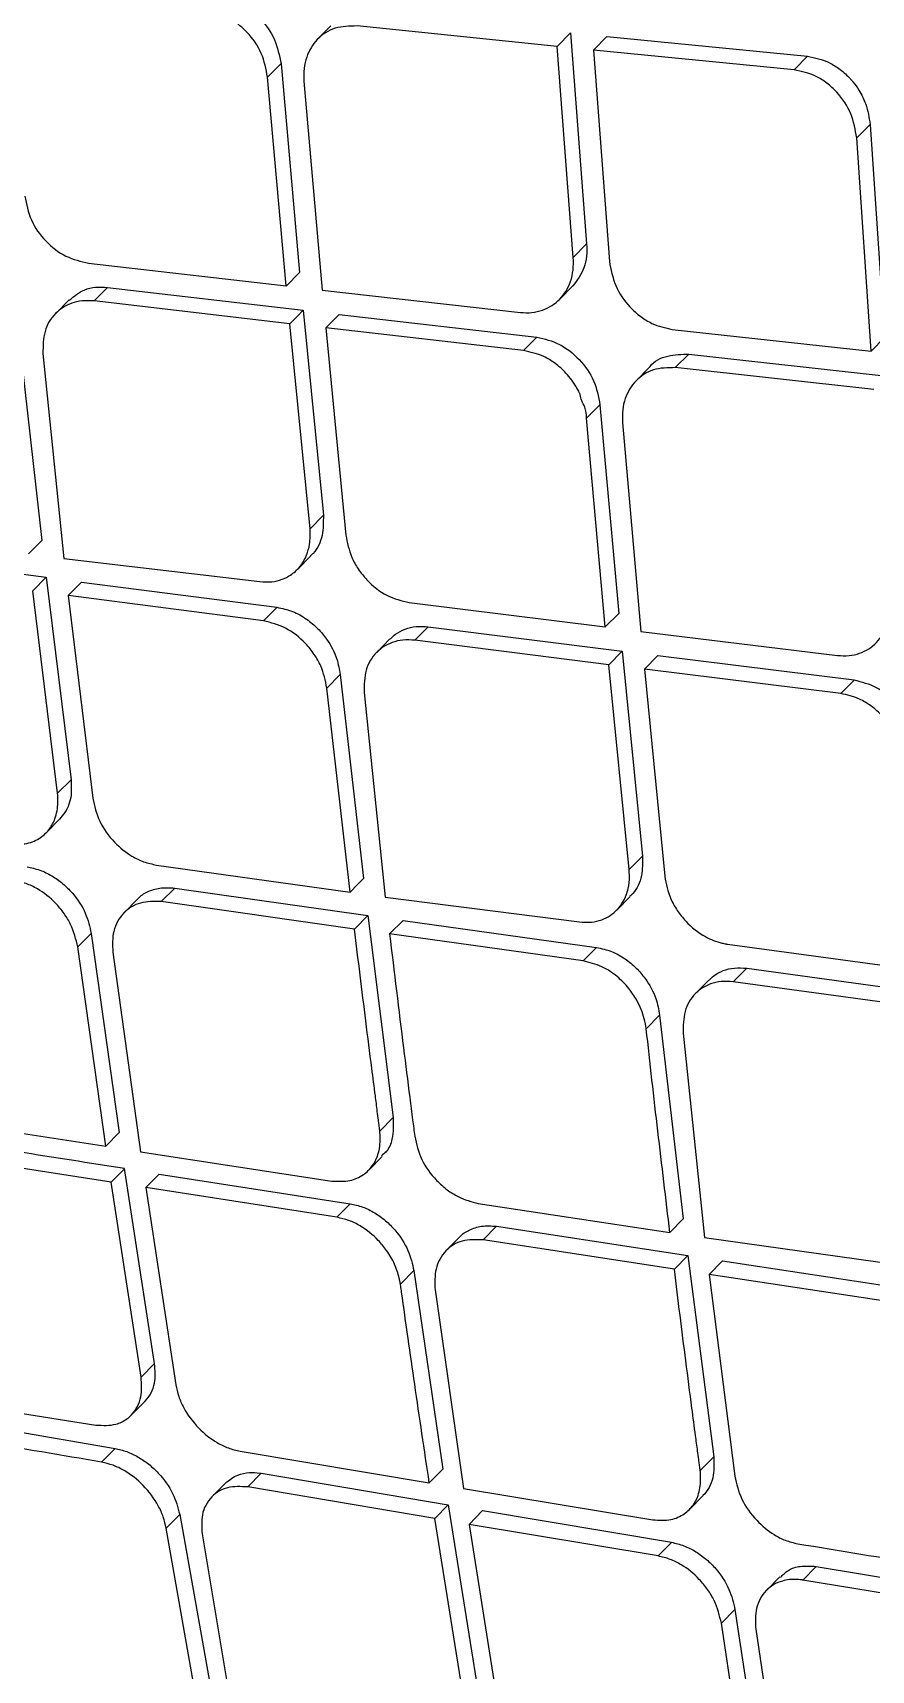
# Model space of a CAD drawing. Extents: x 939 to 1039, y 781 to 934.
# Drawn here: x 1027.788 to 1028.429, y 875.207 to 876.46 of the extents above; entities that cross this region are included whole.
import ezdxf

# ---------------------------------------------------------------- set-up
doc = ezdxf.new("R2010")
doc.units = 0
doc.header["$MEASUREMENT"] = 0
doc.layers.add('1', color=4, linetype='Continuous')

# ---------------------------------------------------------------- blocks, each defined once
blk = doc.blocks.new('Envoy')
at = {"layer": '1', "color": 3, "linetype": 'Continuous', "lineweight": 25}
for p, q in [((89.3619, 77.291), (89.3517, 77.2806)), ((89.535, 77.2752), (89.3819, 77.2908)), ((89.535, 77.2752), (89.5452, 77.2856)), ((89.5452, 77.2856), (89.5576, 77.124)), ((89.5629, 77.2724), (89.5731, 77.2828)), ((89.5731, 77.2828), (89.7266, 77.2676)), ((89.5474, 77.1136), (89.535, 77.2752)), ((89.7164, 77.2572), (89.5629, 77.2724)), ((89.5629, 77.2724), (89.575, 77.1106)), ((89.7164, 77.2572), (89.7266, 77.2676)), ((89.3236, 77.2619), (89.3134, 77.2515)), ((89.3237, 77.2619), (89.3379, 77.1022)), ((89.3277, 77.0919), (89.3134, 77.2515)), ((89.3412, 77.2486), (89.3552, 77.0887)), ((89.7643, 77.2051), (89.7745, 77.2155)), ((89.7752, 77.0421), (89.7643, 77.2051)), ((89.7745, 77.2155), (89.7855, 77.0525)), ((89.5474, 77.1136), (89.5576, 77.124)), ((89.1764, 77.1093), (89.3277, 77.0919)), ((89.3277, 77.0918), (89.3379, 77.1022)), ((89.5368, 77.0816), (89.547, 77.092)), ((89.1615, 77.0813), (89.1513, 77.0709)), ((89.1808, 77.0805), (89.191, 77.0908)), ((89.3304, 77.063), (89.1808, 77.0805)), ((89.191, 77.0908), (89.3407, 77.0733)), ((89.3552, 77.0887), (89.5069, 77.0716)), ((89.3407, 77.0733), (89.3561, 76.9165)), ((89.3579, 77.0598), (89.3681, 77.0701)), ((89.3681, 77.0701), (89.5196, 77.0528)), ((89.3459, 76.9062), (89.3304, 77.063)), ((89.5093, 77.0425), (89.3579, 77.0598)), ((89.3579, 77.0598), (89.3733, 76.9013)), ((89.6231, 77.0587), (89.7752, 77.0421)), ((89.123, 77.0536), (89.1406, 76.8972)), ((89.5093, 77.0425), (89.5196, 77.0528)), ((89.7752, 77.0421), (89.7855, 77.0525)), ((89.1415, 77.0402), (89.1575, 76.8834)), ((89.6057, 77.0298), (89.5955, 77.0194)), ((89.6254, 77.0294), (89.6357, 77.0398)), ((89.7774, 77.0126), (89.6254, 77.0294)), ((89.6357, 77.0398), (89.7876, 77.023)), ((89.5576, 76.9907), (89.5678, 77.001)), ((89.5678, 77.001), (89.5821, 76.8414)), ((89.5718, 76.831), (89.5576, 76.9907)), ((89.585, 76.9875), (89.5991, 76.8276)), ((89.3459, 76.9062), (89.3561, 76.9165)), ((89.1304, 76.8869), (89.1406, 76.8972)), ((88.9948, 76.8887), (89.1439, 76.869)), ((89.1575, 76.8834), (89.3074, 76.8657)), ((89.3362, 76.875), (89.3464, 76.8854)), ((89.1337, 76.8586), (89.1439, 76.869)), ((89.1439, 76.869), (89.163, 76.7141)), ((89.1527, 76.7038), (89.1337, 76.8586)), ((89.171, 76.8654), (89.1608, 76.8551)), ((89.3102, 76.8357), (89.1608, 76.8551)), ((89.1608, 76.8551), (89.1796, 76.7)), ((89.171, 76.8654), (89.3204, 76.8461)), ((89.3102, 76.8357), (89.3204, 76.846)), ((89.4218, 76.8497), (89.5718, 76.831)), ((89.5718, 76.831), (89.5821, 76.8414)), ((89.4262, 76.8209), (89.4364, 76.8312)), ((89.4364, 76.8312), (89.5848, 76.8125)), ((89.4071, 76.8219), (89.397, 76.8116)), ((89.5746, 76.8021), (89.4262, 76.8209)), ((89.5991, 76.8276), (89.7495, 76.8092)), ((89.5848, 76.8125), (89.5746, 76.8021)), ((89.5848, 76.8125), (89.6004, 76.6558)), ((89.6018, 76.7987), (89.612, 76.8091)), ((89.612, 76.8091), (89.7622, 76.7905)), ((89.3588, 76.7843), (89.369, 76.7946)), ((89.369, 76.7946), (89.3868, 76.6385)), ((89.5901, 76.6454), (89.5746, 76.8021)), ((89.6018, 76.7987), (89.6173, 76.6403)), ((89.752, 76.7801), (89.6018, 76.7987)), ((89.3766, 76.6282), (89.3588, 76.7843)), ((89.3873, 76.781), (89.4035, 76.6244)), ((89.752, 76.7801), (89.7622, 76.7904)), ((89.1527, 76.7038), (89.163, 76.7141)), ((89.144, 76.6736), (89.1543, 76.684)), ((89.5901, 76.6454), (89.6004, 76.6558)), ((89.2285, 76.6489), (89.3766, 76.6282)), ((89.2321, 76.6209), (89.2424, 76.6313)), ((89.2424, 76.6313), (89.3902, 76.6103)), ((89.2138, 76.6227), (89.2036, 76.6124)), ((89.3799, 76.5999), (89.2321, 76.6209)), ((89.4035, 76.6244), (89.552, 76.6054)), ((89.5806, 76.6144), (89.5909, 76.6248)), ((89.3799, 76.5999), (89.3902, 76.6103)), ((89.3902, 76.6103), (89.4096, 76.4558)), ((89.4068, 76.5962), (89.4171, 76.6065)), ((89.4171, 76.6065), (89.5652, 76.5858)), ((89.1682, 76.5862), (89.1784, 76.5965)), ((89.1785, 76.5966), (89.1999, 76.4442)), ((89.5549, 76.5755), (89.4068, 76.5962)), ((89.1896, 76.4338), (89.1682, 76.5862)), ((89.195, 76.5823), (89.2162, 76.4296)), ((89.5549, 76.5755), (89.5651, 76.5858)), ((89.6654, 76.5884), (89.8141, 76.5683)), ((89.6801, 76.5699), (89.8271, 76.5498)), ((89.6511, 76.5609), (89.6409, 76.5506)), ((89.8169, 76.5394), (89.6698, 76.5596)), ((89.6032, 76.5237), (89.6134, 76.5341)), ((89.6134, 76.5341), (89.6315, 76.3783)), ((89.6314, 76.5202), (89.6479, 76.3639)), ((89.0435, 76.4565), (89.1896, 76.4338)), ((89.3993, 76.4454), (89.4096, 76.4558)), ((89.1896, 76.4338), (89.1999, 76.4442)), ((89.1937, 76.4062), (89.0492, 76.4289)), ((89.2162, 76.4296), (89.3625, 76.4071)), ((89.204, 76.4166), (89.1937, 76.4062)), ((89.227, 76.2675), (89.204, 76.4167)), ((89.3908, 76.4154), (89.401, 76.4258)), ((89.2167, 76.2571), (89.1937, 76.4062)), ((89.2202, 76.4021), (89.2305, 76.4125)), ((89.2305, 76.4125), (89.3766, 76.3898)), ((89.2202, 76.4021), (89.2433, 76.2513)), ((89.3663, 76.3794), (89.2202, 76.4021)), ((89.4746, 76.39), (89.6213, 76.3679)), ((89.3663, 76.3794), (89.3766, 76.3898)), ((89.6213, 76.3679), (89.6315, 76.3783)), ((89.4783, 76.3621), (89.4885, 76.3725)), ((89.4885, 76.3725), (89.635, 76.3501)), ((89.4603, 76.3642), (89.4501, 76.3539)), ((89.6247, 76.3397), (89.4783, 76.3621)), ((89.6479, 76.3639), (89.795, 76.3434)), ((89.6247, 76.3397), (89.6349, 76.3501)), ((89.635, 76.3501), (89.6548, 76.1961)), ((89.6616, 76.3461), (89.6513, 76.3357)), ((89.6616, 76.3461), (89.8082, 76.3239)), ((89.4254, 76.3386), (89.4151, 76.3282)), ((89.4254, 76.3386), (89.4475, 76.1868)), ((89.798, 76.3135), (89.6513, 76.3357)), ((89.6513, 76.3357), (89.6709, 76.1814)), ((89.4417, 76.324), (89.4634, 76.172)), ((89.2167, 76.2571), (89.227, 76.2675)), ((89.0374, 76.2435), (89.182, 76.2205)), ((89.0525, 76.2272), (89.1967, 76.2026)), ((89.2091, 76.228), (89.2194, 76.2385)), ((89.1864, 76.1921), (89.1967, 76.2026)), ((89.2925, 76.2005), (89.4372, 76.1763)), ((89.6445, 76.1857), (89.6548, 76.1961)), ((89.2982, 76.1731), (89.3086, 76.1836)), ((89.3086, 76.1836), (89.4517, 76.1594)), ((89.4372, 76.1763), (89.4475, 76.1868)), ((89.2811, 76.1761), (89.2708, 76.1656)), ((89.4413, 76.1489), (89.2982, 76.1731)), ((89.4634, 76.172), (89.6083, 76.148)), ((89.6362, 76.1559), (89.6464, 76.1663)), ((89.2358, 76.1415), (89.2462, 76.152)), ((89.2462, 76.152), (89.2725, 76.0045)), ((89.4516, 76.1594), (89.4413, 76.1489)), ((89.4517, 76.1594), (89.4754, 76.011)), ((89.4676, 76.1445), (89.4779, 76.155)), ((89.4779, 76.155), (89.6225, 76.1308)), ((89.262, 75.9939), (89.2358, 76.1415)), ((89.4651, 76.0005), (89.4413, 76.1489)), ((89.6122, 76.1203), (89.4676, 76.1445)), ((89.4676, 76.1445), (89.4913, 75.9945)), ((89.2633, 76.1372), (89.288, 75.9892)), ((89.6122, 76.1203), (89.6225, 76.1307)), ((89.7054, 76.1044), (89.6952, 76.094)), ((89.723, 76.1019), (89.7333, 76.1123)), ((89.8678, 76.0779), (89.723, 76.1019)), ((89.7333, 76.1123), (89.8781, 76.0883)), ((89.6607, 76.0688), (89.6711, 76.0793)), ((89.6711, 76.0793), (89.6938, 75.9282)), ((89.6834, 75.9177), (89.6607, 76.0688)), ((89.687, 76.0644), (89.7094, 75.913))]:
    blk.add_line(p, q, dxfattribs=at)
at = {"layer": '1', "color": 3, "linetype": 'Continuous', "lineweight": 25, "flags": 128}
for points in [[(89.3304, 77.063), (89.3362, 77.0688), (89.3406, 77.0733)], [(89.3766, 76.6282), (89.3823, 76.634), (89.3868, 76.6385)], [(89.6698, 76.5596), (89.6756, 76.5654), (89.6801, 76.5699)]]:
    blk.add_lwpolyline(points, dxfattribs=at)
at = {"layer": '1', "color": 3, "linetype": 'Continuous', "lineweight": 25}
for points, knots in [([(83.1475, 81.447), (83.2842, 81.3138), (83.5619, 81.0432), (83.9708, 80.6456), (84.3635, 80.2641), (84.725, 79.9132), (85.0553, 79.5927), (85.3361, 79.3202), (85.5712, 79.092), (85.7649, 78.904), (85.9392, 78.7347), (86.095, 78.5833), (86.2427, 78.4397), (86.4115, 78.2756), (86.6176, 78.0752), (86.8674, 77.8321), (87.1485, 77.5585), (87.4608, 77.2543), (87.8044, 76.9195), (88.1712, 76.5618), (88.5601, 76.1825), (88.9702, 75.7828), (89.4083, 75.356), (89.8596, 74.9167), (90.1652, 74.6199), (90.3153, 74.4742)], [0, 0, 0, 0, 0.057229, 0.116343, 0.171086, 0.221472, 0.267495, 0.309155, 0.33883, 0.365816, 0.390114, 0.411724, 0.431001, 0.451887, 0.482371, 0.517227, 0.556456, 0.600057, 0.648031, 0.700382, 0.753756, 0.81103, 0.872191, 0.937256, 1, 1, 1, 1]), ([(89.809, 73.1964), (89.5672, 73.5178), (89.0861, 74.1572), (88.3075, 75.0685), (87.5102, 75.9534), (86.6882, 76.8119), (85.853, 77.645), (85.0072, 78.4568), (84.1409, 79.2387), (83.2433, 79.9958), (82.6155, 80.4655), (82.2998, 80.7017)], [0, 0, 0, 0, 0.113392, 0.225638, 0.337341, 0.448782, 0.560233, 0.669481, 0.778832, 0.888788, 1, 1, 1, 1]), ([(89.328, 72.7152), (89.2397, 72.8472), (89.0613, 73.1138), (88.7803, 73.5116), (88.4858, 73.9122), (88.1769, 74.3146), (87.8627, 74.707), (87.4882, 75.1562), (87.0421, 75.6661), (86.5027, 76.2493), (85.999, 76.7651), (85.5506, 77.2057), (85.1753, 77.5621), (84.8055, 77.9012), (84.4419, 78.2231), (84.0738, 78.5375), (83.6188, 78.9116), (83.0729, 79.3368), (82.4454, 79.7963), (82.0222, 80.0809), (81.8136, 80.2212)], [0, 0, 0, 0, 0.044709, 0.090349, 0.13691, 0.18438, 0.232745, 0.277955, 0.348418, 0.422679, 0.500679, 0.550525, 0.598903, 0.645795, 0.691185, 0.735062, 0.781563, 0.856423, 0.929252, 1, 1, 1, 1]), ([(90.3385, 74.5304), (90.3381, 74.5309), (90.3348, 74.5342), (90.3238, 74.5453), (90.2845, 74.585), (90.1379, 74.7331), (89.5678, 75.3098), (88.4414, 76.4511), (87.4083, 77.464), (86.8133, 78.0473)], [0, 0, 0, 0, 0.000353, 0.002829, 0.009436, 0.033986, 0.128384, 0.49802, 1, 1, 1, 1]), ([(89.2751, 77.3133), (89.2782, 77.3128), (89.2842, 77.3118), (89.2956, 77.3069), (89.3084, 77.2971), (89.32, 77.2806), (89.3224, 77.2681), (89.3237, 77.2619)], [0, 0, 0, 0, 0.131368, 0.258071, 0.496635, 0.748205, 1, 1, 1, 1]), ([(89.3134, 77.2515), (89.3123, 77.2577), (89.3099, 77.2701), (89.2992, 77.2854), (89.2875, 77.295), (89.2763, 77.3009), (89.2689, 77.3023), (89.2649, 77.303)], [0, 0, 0, 0, 0.249684, 0.499387, 0.685774, 0.831494, 1, 1, 1, 1]), ([(89.3819, 77.2908), (89.3761, 77.2907), (89.3645, 77.2905), (89.3508, 77.2814), (89.3437, 77.2696), (89.3409, 77.2583), (89.3411, 77.2519), (89.3411, 77.2486)], [0, 0, 0, 0, 0.248856, 0.499111, 0.734439, 0.863555, 1, 1, 1, 1]), ([(89.7266, 77.2676), (89.7323, 77.2664), (89.741, 77.2646), (89.7519, 77.2576), (89.7572, 77.2528), (89.7602, 77.2494), (89.7626, 77.2466), (89.7668, 77.2407), (89.7723, 77.2298), (89.7737, 77.2207), (89.7745, 77.2155)], [0, 0, 0, 0, 0.238679, 0.366347, 0.499082, 0.513106, 0.541073, 0.638694, 0.791763, 1, 1, 1, 1]), ([(89.7643, 77.2051), (89.7632, 77.2114), (89.761, 77.224), (89.7514, 77.2383), (89.7416, 77.2472), (89.7308, 77.2542), (89.7221, 77.256), (89.7164, 77.2572)], [0, 0, 0, 0, 0.249851, 0.499645, 0.632526, 0.760485, 1, 1, 1, 1]), ([(89.1276, 77.1605), (89.1289, 77.1544), (89.1313, 77.142), (89.1431, 77.1256), (89.1588, 77.1134), (89.1706, 77.1107), (89.1764, 77.1093)], [0, 0, 0, 0, 0.24999, 0.499981, 0.749985, 1, 1, 1, 1]), ([(89.5576, 77.124), (89.5577, 77.1208), (89.5578, 77.1145), (89.5553, 77.1029), (89.5503, 77.0963), (89.547, 77.092)], [0, 0, 0, 0, 0.256867, 0.510895, 1, 1, 1, 1]), ([(89.5069, 77.0716), (89.5098, 77.0714), (89.5157, 77.0712), (89.5265, 77.0737), (89.5378, 77.0808), (89.5449, 77.0926), (89.5476, 77.104), (89.5475, 77.1104), (89.5474, 77.1136)], [0, 0, 0, 0, 0.128904, 0.255291, 0.499757, 0.737763, 0.865966, 1, 1, 1, 1]), ([(89.575, 77.1106), (89.5762, 77.1044), (89.5785, 77.0919), (89.5884, 77.0775), (89.5986, 77.0684), (89.6095, 77.0616), (89.6178, 77.0598), (89.6231, 77.0587)], [0, 0, 0, 0, 0.249759, 0.499398, 0.643537, 0.775167, 1, 1, 1, 1]), ([(89.1808, 77.0805), (89.1777, 77.0806), (89.1717, 77.0809), (89.1612, 77.0784), (89.1502, 77.0715), (89.1418, 77.0578), (89.1416, 77.046), (89.1415, 77.0402)], [0, 0, 0, 0, 0.13605, 0.264961, 0.500348, 0.751103, 1, 1, 1, 1]), ([(89.1617, 77.081), (89.1654, 77.084), (89.1712, 77.0889), (89.1818, 77.0913), (89.1879, 77.091), (89.191, 77.0908)], [0, 0, 0, 0, 0.458366, 0.726009, 1, 1, 1, 1]), ([(89.5576, 76.9907), (89.5573, 76.9936), (89.5569, 76.9998), (89.5526, 77.0055), (89.5527, 77.0091), (89.5523, 77.0096), (89.5516, 77.0113), (89.5485, 77.0168), (89.5427, 77.0249), (89.5338, 77.0328), (89.5229, 77.0395), (89.5146, 77.0413), (89.5093, 77.0425)], [0, 0, 0, 0, 0.116863, 0.250382, 0.250412, 0.257623, 0.271749, 0.320711, 0.500578, 0.64558, 0.777269, 1, 1, 1, 1]), ([(89.5196, 77.0528), (89.5254, 77.0514), (89.537, 77.0486), (89.5526, 77.0362), (89.5642, 77.0197), (89.5666, 77.0072), (89.5678, 77.001)], [0, 0, 0, 0, 0.249983, 0.499993, 0.750008, 1, 1, 1, 1]), ([(89.6254, 77.0294), (89.6196, 77.0293), (89.6082, 77.0292), (89.5945, 77.0201), (89.5874, 77.0084), (89.5848, 76.9971), (89.585, 76.9907), (89.585, 76.9875)], [0, 0, 0, 0, 0.251822, 0.499105, 0.738885, 0.866895, 1, 1, 1, 1]), ([(89.6058, 77.0297), (89.6059, 77.0299), (89.6088, 77.0346), (89.6194, 77.0394), (89.6303, 77.0396), (89.6357, 77.0398)], [0, 0, 0, 0, 0.017818, 0.516272, 1, 1, 1, 1]), ([(89.3561, 76.9165), (89.3561, 76.9113), (89.3561, 76.9003), (89.3513, 76.89), (89.347, 76.8861), (89.3463, 76.8855)], [0, 0, 0, 0, 0.440132, 0.913697, 1, 1, 1, 1]), ([(89.3074, 76.8657), (89.3105, 76.8655), (89.3165, 76.8652), (89.3244, 76.8672), (89.3318, 76.8708), (89.3385, 76.8768), (89.3433, 76.885), (89.3461, 76.8949), (89.346, 76.9021), (89.3459, 76.9062)], [0, 0, 0, 0, 0.138245, 0.265448, 0.381639, 0.535934, 0.699689, 0.831653, 1, 1, 1, 1]), ([(89.3733, 76.9013), (89.3745, 76.8955), (89.3762, 76.8866), (89.3827, 76.8751), (89.3911, 76.8646), (89.4044, 76.8539), (89.416, 76.8511), (89.4218, 76.8497)], [0, 0, 0, 0, 0.234007, 0.363509, 0.500987, 0.750387, 1, 1, 1, 1]), ([(89.3204, 76.8461), (89.3245, 76.8452), (89.3323, 76.8436), (89.3431, 76.8375), (89.3519, 76.8302), (89.3603, 76.8201), (89.3667, 76.8079), (89.3683, 76.7986), (89.369, 76.7946)], [0, 0, 0, 0, 0.176019, 0.337557, 0.484542, 0.616999, 0.837377, 1, 1, 1, 1]), ([(89.7495, 76.8092), (89.7525, 76.809), (89.7584, 76.8087), (89.769, 76.8112), (89.7803, 76.8182), (89.7872, 76.83), (89.7899, 76.8414), (89.7897, 76.8477), (89.7896, 76.8509)], [0, 0, 0, 0, 0.130832, 0.257924, 0.499822, 0.740939, 0.868333, 1, 1, 1, 1]), ([(89.3588, 76.7843), (89.3576, 76.79), (89.3558, 76.7989), (89.3493, 76.8103), (89.3408, 76.8208), (89.3275, 76.8314), (89.316, 76.8343), (89.3102, 76.8357)], [0, 0, 0, 0, 0.234789, 0.364152, 0.50111, 0.750425, 1, 1, 1, 1]), ([(89.4073, 76.8218), (89.4086, 76.8231), (89.4118, 76.8263), (89.4186, 76.8296), (89.427, 76.8318), (89.4332, 76.8314), (89.4364, 76.8312)], [0, 0, 0, 0, 0.182008, 0.446102, 0.718771, 1, 1, 1, 1]), ([(89.4262, 76.8209), (89.423, 76.8211), (89.417, 76.8214), (89.4066, 76.8189), (89.3958, 76.8121), (89.3875, 76.7986), (89.3874, 76.7868), (89.3873, 76.781)], [0, 0, 0, 0, 0.13914, 0.269091, 0.500358, 0.752564, 1, 1, 1, 1]), ([(89.7998, 76.7279), (89.7986, 76.7341), (89.7962, 76.7465), (89.7862, 76.7613), (89.7757, 76.7706), (89.7648, 76.7772), (89.7568, 76.779), (89.752, 76.7801)], [0, 0, 0, 0, 0.249765, 0.499436, 0.654491, 0.789735, 1, 1, 1, 1]), ([(89.7622, 76.7905), (89.768, 76.789), (89.7795, 76.7862), (89.795, 76.7736), (89.8066, 76.757), (89.8089, 76.7445), (89.81, 76.7383)], [0, 0, 0, 0, 0.250035, 0.500013, 0.749982, 1, 1, 1, 1]), ([(89.1154, 76.665), (89.1202, 76.6648), (89.1291, 76.6644), (89.1397, 76.6693), (89.1468, 76.6761), (89.1516, 76.6851), (89.1531, 76.6937), (89.1529, 76.7005), (89.1528, 76.7029), (89.1527, 76.7038)], [0, 0, 0, 0, 0.213903, 0.402504, 0.565759, 0.703593, 0.902313, 0.963782, 1, 1, 1, 1]), ([(89.163, 76.7141), (89.1632, 76.7102), (89.1637, 76.701), (89.1601, 76.6907), (89.1556, 76.6857), (89.1541, 76.6841)], [0, 0, 0, 0, 0.339153, 0.781037, 1, 1, 1, 1]), ([(89.1796, 76.7), (89.181, 76.6941), (89.1838, 76.682), (89.1953, 76.6662), (89.2076, 76.6564), (89.2188, 76.6509), (89.2252, 76.6496), (89.2285, 76.6489)], [0, 0, 0, 0, 0.248305, 0.499748, 0.720084, 0.852673, 1, 1, 1, 1]), ([(89.6004, 76.6558), (89.6004, 76.6507), (89.6005, 76.6399), (89.5958, 76.6297), (89.5915, 76.6257), (89.5907, 76.625)], [0, 0, 0, 0, 0.429251, 0.899219, 1, 1, 1, 1]), ([(89.1294, 76.6475), (89.1326, 76.6468), (89.139, 76.6455), (89.1484, 76.6409), (89.1568, 76.6349), (89.1661, 76.6257), (89.1748, 76.6126), (89.1773, 76.6017), (89.1784, 76.5966)], [0, 0, 0, 0, 0.144124, 0.282797, 0.416021, 0.543859, 0.782379, 1, 1, 1, 1]), ([(89.552, 76.6054), (89.5552, 76.6052), (89.5612, 76.6048), (89.5714, 76.6073), (89.5799, 76.6128), (89.5863, 76.6215), (89.5896, 76.6302), (89.5905, 76.6387), (89.5902, 76.6437), (89.5901, 76.6454)], [0, 0, 0, 0, 0.140608, 0.268247, 0.500677, 0.625548, 0.790813, 0.929248, 1, 1, 1, 1]), ([(89.1682, 76.5862), (89.1668, 76.592), (89.1647, 76.6009), (89.1578, 76.6121), (89.1497, 76.6219), (89.1396, 76.6298), (89.1284, 76.6352), (89.1223, 76.6364), (89.1191, 76.6371)], [0, 0, 0, 0, 0.245179, 0.371685, 0.500511, 0.730157, 0.860147, 1, 1, 1, 1]), ([(89.2139, 76.6226), (89.214, 76.6228), (89.216, 76.6254), (89.2216, 76.6287), (89.231, 76.632), (89.2385, 76.6315), (89.2424, 76.6313)], [0, 0, 0, 0, 0.028901, 0.324405, 0.648064, 1, 1, 1, 1]), ([(89.6173, 76.6403), (89.6185, 76.6344), (89.6203, 76.6254), (89.6268, 76.6139), (89.6351, 76.6034), (89.6469, 76.5941), (89.6579, 76.5898), (89.6635, 76.5887), (89.6649, 76.5884), (89.6653, 76.5884), (89.6654, 76.5884), (89.6654, 76.5884), (89.6654, 76.5884)], [0, 0, 0, 0, 0.238509, 0.366733, 0.500509, 0.749377, 0.935408, 0.982942, 0.995307, 0.99862, 0.999804, 1, 1, 1, 1]), ([(89.2321, 76.6209), (89.2266, 76.621), (89.2155, 76.6213), (89.2045, 76.6143), (89.1985, 76.606), (89.1945, 76.5962), (89.1948, 76.5878), (89.195, 76.5823)], [0, 0, 0, 0, 0.249376, 0.498762, 0.634476, 0.763405, 1, 1, 1, 1]), ([(89.3993, 76.4454), (89.3993, 76.4459), (89.3992, 76.4468), (89.399, 76.4484), (89.3987, 76.4507), (89.3981, 76.4548), (89.3972, 76.4622), (89.3955, 76.4754), (89.3925, 76.4984), (89.3872, 76.5409), (89.3828, 76.5765), (89.3799, 76.5999)], [0, 0, 0, 0, 0.009627, 0.017131, 0.030527, 0.054598, 0.09763, 0.174533, 0.311138, 0.545496, 1, 1, 1, 1]), ([(89.4068, 76.5962), (89.4103, 76.5671), (89.4154, 76.5253), (89.4213, 76.478), (89.4242, 76.4555), (89.4255, 76.4456), (89.426, 76.4414)], [0, 0, 0, 0, 0.562399, 0.807692, 0.919361, 1, 1, 1, 1]), ([(89.5652, 76.5858), (89.569, 76.585), (89.5764, 76.5834), (89.5869, 76.5776), (89.5955, 76.5705), (89.6041, 76.5605), (89.6109, 76.548), (89.6127, 76.5383), (89.6134, 76.5341)], [0, 0, 0, 0, 0.168946, 0.325394, 0.469307, 0.600731, 0.825143, 1, 1, 1, 1]), ([(89.6032, 76.5237), (89.6028, 76.5262), (89.6015, 76.5335), (89.5971, 76.5443), (89.5897, 76.5552), (89.5808, 76.5643), (89.5688, 76.5722), (89.5597, 76.5743), (89.5549, 76.5755)], [0, 0, 0, 0, 0.105298, 0.306636, 0.443828, 0.605179, 0.79058, 1, 1, 1, 1]), ([(89.6513, 76.5608), (89.6525, 76.562), (89.6555, 76.5651), (89.6621, 76.5684), (89.6706, 76.5706), (89.6769, 76.5702), (89.6801, 76.5699)], [0, 0, 0, 0, 0.1671, 0.434103, 0.711747, 1, 1, 1, 1]), ([(89.6698, 76.5596), (89.6667, 76.5598), (89.6606, 76.5602), (89.6503, 76.5578), (89.6397, 76.551), (89.6316, 76.5377), (89.6315, 76.5259), (89.6314, 76.5202)], [0, 0, 0, 0, 0.142027, 0.272965, 0.500379, 0.753959, 1, 1, 1, 1]), ([(89.6213, 76.3679), (89.6182, 76.3936), (89.612, 76.4454), (89.6061, 76.4975), (89.6032, 76.5237)], [0, 0, 0, 0, 0.497206, 1, 1, 1, 1]), ([(89.4096, 76.4558), (89.4097, 76.4501), (89.4098, 76.4404), (89.4057, 76.4304), (89.4018, 76.4274), (89.4005, 76.4264)], [0, 0, 0, 0, 0.489886, 0.83903, 1, 1, 1, 1]), ([(89.3625, 76.4071), (89.3673, 76.4069), (89.3762, 76.4065), (89.3867, 76.4113), (89.3936, 76.418), (89.3983, 76.4269), (89.3998, 76.4355), (89.3995, 76.4422), (89.3994, 76.4446), (89.3993, 76.4454)], [0, 0, 0, 0, 0.214956, 0.404328, 0.56801, 0.705973, 0.904035, 0.964762, 1, 1, 1, 1]), ([(89.426, 76.4414), (89.4274, 76.4354), (89.4302, 76.4234), (89.4405, 76.4093), (89.4506, 76.4004), (89.4614, 76.3935), (89.4695, 76.3914), (89.4746, 76.39)], [0, 0, 0, 0, 0.249847, 0.499733, 0.640317, 0.770683, 1, 1, 1, 1]), ([(89.204, 76.4167), (89.1769, 76.4209), (89.1287, 76.4285), (89.0806, 76.4361), (89.0595, 76.4394)], [0, 0, 0, 0, 0.562534, 1, 1, 1, 1]), ([(89.4151, 76.3282), (89.415, 76.3287), (89.4147, 76.3302), (89.4137, 76.3354), (89.4109, 76.3438), (89.4052, 76.3536), (89.3966, 76.364), (89.3866, 76.372), (89.3755, 76.3774), (89.3695, 76.3787), (89.3663, 76.3794)], [0, 0, 0, 0, 0.023494, 0.067617, 0.217899, 0.374704, 0.501131, 0.730599, 0.860409, 1, 1, 1, 1]), ([(89.3766, 76.3898), (89.3798, 76.3891), (89.3862, 76.3877), (89.3954, 76.3831), (89.4038, 76.3771), (89.413, 76.3678), (89.4217, 76.3547), (89.4242, 76.3438), (89.4254, 76.3386)], [0, 0, 0, 0, 0.143894, 0.282377, 0.415488, 0.543234, 0.781834, 1, 1, 1, 1]), ([(89.4603, 76.3642), (89.4605, 76.3643), (89.4624, 76.3668), (89.4679, 76.37), (89.4772, 76.3733), (89.4847, 76.3728), (89.4885, 76.3725)], [0, 0, 0, 0, 0.023065, 0.319669, 0.645332, 1, 1, 1, 1]), ([(89.4783, 76.3621), (89.4728, 76.3623), (89.4618, 76.3627), (89.451, 76.3558), (89.445, 76.3476), (89.4411, 76.3379), (89.4414, 76.3295), (89.4416, 76.324)], [0, 0, 0, 0, 0.249368, 0.498754, 0.63472, 0.763735, 1, 1, 1, 1]), ([(89.4372, 76.1763), (89.4334, 76.2014), (89.4262, 76.2498), (89.4192, 76.2989), (89.4159, 76.3228), (89.4158, 76.3232), (89.4156, 76.3248), (89.4154, 76.3265), (89.4152, 76.328), (89.4152, 76.3282), (89.4151, 76.3282), (89.4151, 76.3282)], [0, 0, 0, 0, 0.497201, 0.960013, 0.966056, 0.968174, 0.968406, 0.99789, 0.999401, 0.999945, 1, 1, 1, 1]), ([(89.6445, 76.1857), (89.6445, 76.1862), (89.6443, 76.187), (89.6441, 76.1886), (89.6438, 76.1909), (89.6433, 76.195), (89.6423, 76.2024), (89.6405, 76.2155), (89.6375, 76.2384), (89.632, 76.2808), (89.6276, 76.3163), (89.6247, 76.3397)], [0, 0, 0, 0, 0.009628, 0.017116, 0.030521, 0.054583, 0.097602, 0.174493, 0.31111, 0.545922, 1, 1, 1, 1]), ([(89.2194, 76.2385), (89.2195, 76.2386), (89.2216, 76.2404), (89.2244, 76.2449), (89.2279, 76.2542), (89.2274, 76.2623), (89.227, 76.2675)], [0, 0, 0, 0, 0.014102, 0.290924, 0.547744, 1, 1, 1, 1]), ([(89.182, 76.2204), (89.1874, 76.2202), (89.1962, 76.2198), (89.2047, 76.2241), (89.2102, 76.2288), (89.2141, 76.2344), (89.2176, 76.2438), (89.217, 76.2519), (89.2167, 76.2571)], [0, 0, 0, 0, 0.248801, 0.411617, 0.499114, 0.639636, 0.770073, 1, 1, 1, 1]), ([(89.2433, 76.2513), (89.2439, 76.2483), (89.2451, 76.2424), (89.2503, 76.2309), (89.2599, 76.2178), (89.2725, 76.2079), (89.2836, 76.2025), (89.2894, 76.2012), (89.2925, 76.2005)], [0, 0, 0, 0, 0.128059, 0.254284, 0.50065, 0.734459, 0.863332, 1, 1, 1, 1]), ([(89.1864, 76.1921), (89.1559, 76.1973), (89.1078, 76.2055), (89.0597, 76.2137), (89.0422, 76.2167)], [0, 0, 0, 0, 0.63438, 1, 1, 1, 1]), ([(89.1967, 76.2026), (89.1997, 76.2019), (89.2056, 76.2005), (89.2144, 76.1963), (89.2226, 76.1907), (89.2322, 76.1818), (89.2418, 76.1685), (89.2447, 76.1574), (89.2462, 76.152)], [0, 0, 0, 0, 0.13485, 0.266707, 0.395735, 0.521999, 0.765619, 1, 1, 1, 1]), ([(89.2358, 76.1415), (89.2352, 76.1444), (89.2339, 76.1501), (89.2287, 76.1616), (89.219, 76.1748), (89.2062, 76.1847), (89.1951, 76.1901), (89.1893, 76.1914), (89.1864, 76.1921)], [0, 0, 0, 0, 0.126298, 0.251938, 0.500731, 0.73779, 0.865828, 1, 1, 1, 1]), ([(89.6548, 76.1961), (89.655, 76.1906), (89.6553, 76.1821), (89.6514, 76.1725), (89.6484, 76.1683), (89.6465, 76.1664), (89.6465, 76.1663), (89.6464, 76.1663)], [0, 0, 0, 0, 0.471745, 0.725291, 0.990066, 0.998345, 1, 1, 1, 1]), ([(89.2812, 76.1761), (89.2841, 76.1784), (89.2894, 76.1826), (89.2989, 76.1844), (89.3052, 76.1841), (89.3083, 76.1836), (89.3086, 76.1836)], [0, 0, 0, 0, 0.4086, 0.714562, 0.96946, 1, 1, 1, 1]), ([(89.6083, 76.148), (89.613, 76.1477), (89.6219, 76.1471), (89.6323, 76.1519), (89.6391, 76.1586), (89.6437, 76.1674), (89.645, 76.1758), (89.6447, 76.1825), (89.6446, 76.1848), (89.6445, 76.1857)], [0, 0, 0, 0, 0.216067, 0.406221, 0.570384, 0.708499, 0.905875, 0.965802, 1, 1, 1, 1]), ([(89.6709, 76.1814), (89.6723, 76.1754), (89.6752, 76.1634), (89.6867, 76.1475), (89.6989, 76.1375), (89.7099, 76.1318), (89.716, 76.1304), (89.7192, 76.1297)], [0, 0, 0, 0, 0.248511, 0.49968, 0.723043, 0.854876, 1, 1, 1, 1]), ([(89.2982, 76.1731), (89.2929, 76.1734), (89.2822, 76.1739), (89.2716, 76.1674), (89.2659, 76.1595), (89.2625, 76.1502), (89.263, 76.1422), (89.2633, 76.1372)], [0, 0, 0, 0, 0.24899, 0.498485, 0.642114, 0.773687, 1, 1, 1, 1]), ([(89.6225, 76.1308), (89.6257, 76.13), (89.6319, 76.1286), (89.6411, 76.1239), (89.6494, 76.1179), (89.6586, 76.1086), (89.6673, 76.0954), (89.6699, 76.0845), (89.6711, 76.0793)], [0, 0, 0, 0, 0.143602, 0.281847, 0.414796, 0.542444, 0.781143, 1, 1, 1, 1]), ([(89.7192, 76.1297), (89.7513, 76.1244), (89.7997, 76.1165), (89.8481, 76.1086), (89.8643, 76.1059)], [0, 0, 0, 0, 0.663997, 1, 1, 1, 1]), ([(89.6607, 76.0688), (89.6593, 76.0747), (89.6572, 76.0836), (89.6503, 76.0948), (89.6423, 76.1047), (89.6323, 76.1127), (89.6213, 76.1182), (89.6153, 76.1196), (89.6122, 76.1203)], [0, 0, 0, 0, 0.245875, 0.372164, 0.500476, 0.73037, 0.860338, 1, 1, 1, 1]), ([(89.723, 76.1019), (89.7229, 76.1019), (89.7228, 76.1019), (89.7224, 76.102), (89.7209, 76.1022), (89.7156, 76.1027), (89.7057, 76.1016), (89.696, 76.0959), (89.6902, 76.0878), (89.6864, 76.0782), (89.6867, 76.0698), (89.687, 76.0644)], [0, 0, 0, 0, 0.002277, 0.006349, 0.019807, 0.068179, 0.250069, 0.499305, 0.635474, 0.764459, 1, 1, 1, 1]), ([(89.7059, 76.1038), (89.7078, 76.1058), (89.7118, 76.1101), (89.7215, 76.1131), (89.7291, 76.1126), (89.7333, 76.1123)], [0, 0, 0, 0, 0.288823, 0.614197, 1, 1, 1, 1])]:
    blk.add_open_spline(points, degree=3, knots=knots, dxfattribs=at)

msp = doc.modelspace()

# ---------------------------------------------------------------- block references
at = {"layer": '1'}
msp.add_blockref('Envoy', (938.6538, 799.1744), dxfattribs=at)

doc.saveas('drawing.dxf')
